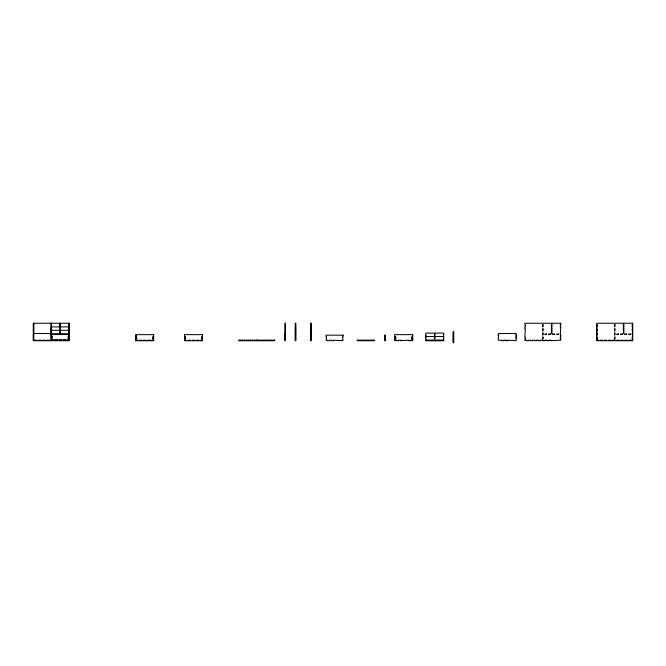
<?xml version="1.0" encoding="UTF-8"?>
<svg xmlns="http://www.w3.org/2000/svg" width="666" height="666" viewBox="0 0 666 666"><rect width="100%" height="100%" fill="white"/><g stroke="black" fill="none" stroke-linecap="round" stroke-linejoin="round"><path stroke-width="1" d="M59.882 323.443L60.398 323.443M59.882 324.267L60.398 324.267M33.3 324.783L33.816 324.783M51.024 324.783L51.532 324.783M68.74 324.783L69.256 324.783M284.99 324.783L285.498 324.783M295.263 324.783L295.771 324.783M310.672 324.783L311.18 324.783M596.744 324.783L597.26 324.783L597.26 326.84L596.744 326.84M632.7 324.783L632.184 324.783L632.184 326.84L632.7 326.84M59.882 325.291L60.398 325.291M59.882 326.323L60.398 326.323M33.3 326.84L33.816 326.84M51.024 326.84L59.882 326.939M60.398 326.939L69.256 326.84M284.99 326.84L285.498 326.84M295.263 326.84L295.771 326.84M310.672 326.84L311.18 326.84M51.024 327.347L51.532 327.347M68.74 327.347L69.256 327.347M295.263 327.347L295.771 327.347M310.672 327.347L311.18 327.347M51.024 328.38L51.532 328.38M68.74 328.38L69.256 328.38M295.263 328.38L295.771 328.38M310.672 328.38L311.18 328.38M33.3 328.887L33.816 328.887M51.024 328.887L51.532 328.887M68.74 328.887L69.256 328.887M284.99 328.887L285.498 328.887M295.263 328.887L295.771 328.887M310.672 328.887L311.18 328.887M596.744 328.887L597.26 328.887L597.26 330.944L596.744 330.944M632.7 328.887L632.184 328.887L632.184 330.944L632.7 330.944M51.024 329.404L51.532 329.404M68.74 329.404L69.256 329.404M295.263 329.404L295.771 329.404M310.672 329.404L311.18 329.404M51.532 330.328L59.882 330.328M60.398 330.328L68.74 330.328M51.024 330.428L51.532 330.428M68.74 330.428L69.256 330.428M295.263 330.428L295.771 330.428M310.672 330.428L311.18 330.428M33.3 330.944L33.816 330.944M51.024 330.944L51.532 330.944M68.74 330.944L69.256 330.944M284.99 330.944L285.498 330.944M295.263 330.944L295.771 330.944M310.672 330.944L311.18 330.944M51.024 331.46L51.532 331.46M68.74 331.46L69.256 331.46M295.263 331.46L295.771 331.46M310.672 331.46L311.18 331.46M51.024 332.484L51.532 332.484M59.882 332.484L60.398 332.484M68.74 332.484L69.256 332.484M295.263 332.484L295.771 332.484M310.672 332.484L311.18 332.484M453.171 332.484L453.688 332.484M33.3 333L33.816 333M51.024 333L51.532 333M68.74 333L69.256 333M284.99 333L285.498 333M295.263 333L295.771 333M310.672 333L311.18 333M596.744 333L597.26 333L597.26 335.056L596.744 335.056M632.7 333L632.184 333L632.184 335.056L632.7 335.056M33.3 333.516L51.532 333.516M59.882 333.516L60.398 333.516M68.74 333.516L69.256 333.516M284.99 333.516L285.498 333.516M295.263 333.516L295.771 333.516M310.672 333.516L311.18 333.516M453.171 333.516L453.688 333.516M51.024 334.024L69.256 334.024M295.263 334.024L295.771 334.024M310.672 334.024L311.18 334.024M33.3 334.54L33.816 334.54L33.816 323.243M51.024 334.54L69.256 334.54M284.99 334.54L285.498 334.54M295.263 334.54L295.771 334.54M310.672 334.54L311.18 334.54M453.171 334.54L453.688 334.54M51.64 334.64L52.148 334.64M68.123 334.64L68.64 334.64M33.3 335.056L33.816 335.056M68.74 335.056L69.256 335.056M284.99 335.056L285.498 335.056M295.263 335.056L295.771 335.056M310.672 335.056L311.18 335.056M33.3 335.564L33.816 335.564L33.816 336.596L33.3 336.596M51.024 335.564L51.532 335.564M68.74 335.564L69.256 335.564M284.99 335.564L285.498 335.564M295.263 335.564L295.771 335.564M310.672 335.564L311.18 335.564M453.171 335.572L453.688 335.572M434.498 336.497L426.148 336.497L426.148 337.62L425.641 337.62L426.148 340.701M435.015 336.497L443.356 336.497L443.356 337.62L443.872 337.62L443.356 340.701M51.024 336.596L51.532 336.596M68.74 336.596L69.256 336.596M284.99 336.596L285.498 336.596M295.263 336.596L295.771 336.596M310.672 336.596L311.18 336.596M426.148 336.596L425.641 336.596L425.641 335.564L426.148 335.564L425.641 333.516L426.148 333.1L434.498 333.1L434.498 338.653L435.015 338.653L435.015 333.1L443.356 333.1L443.872 333.516L443.872 334.54L443.356 334.54L443.872 336.596L443.356 336.596M453.171 336.596L453.688 336.596M136.189 336.904L136.705 336.904L136.705 338.961L136.189 338.961M384.607 336.904L385.123 336.904M434.498 336.854L435.015 336.854M33.3 337.113L33.816 337.113M68.74 337.113L69.256 337.113M284.99 337.113L285.498 337.113M295.263 337.113L295.771 337.113M310.672 337.113L311.18 337.113M596.744 337.113L597.26 337.113L597.26 339.161L596.744 339.161M632.7 337.113L632.184 337.113L632.184 339.161L632.7 339.161M33.3 337.62L33.816 337.62L33.816 338.653L33.3 338.653M51.024 337.62L51.532 337.62M68.74 337.62L69.256 337.62M284.99 337.62L285.498 337.62M295.263 337.62L295.771 337.62M310.672 337.62L311.18 337.62M453.171 337.62L453.688 337.62M51.024 338.653L51.532 338.653M68.74 338.653L69.256 338.653M284.99 338.653L285.498 338.653M295.263 338.653L295.771 338.653M310.672 338.653L311.18 338.653M453.171 338.653L453.688 338.653M384.607 338.961L385.123 338.961M453.171 338.911L453.688 338.911M33.3 339.161L33.816 339.161M68.74 339.161L69.256 339.161M284.99 339.161L285.498 339.161M295.263 339.161L295.771 339.161M310.672 339.161L311.18 339.161M33.3 339.677L33.816 340.193M51.024 339.677L52.997 339.677L52.997 340.193M69.256 339.677L67.383 339.677L67.383 340.193M284.99 339.677L285.498 339.677M295.263 339.677L295.771 339.677M310.672 339.677L311.18 339.677M453.171 339.677L453.688 339.677M33.3 340.193L36.896 340.193L36.896 340.701M69.256 340.193L51.024 340.193L51.024 323.243M136.189 340.193L137.554 340.193L137.554 340.701M284.99 340.193L285.498 340.193M295.263 340.193L295.771 340.193M310.672 340.193L311.18 340.193M384.607 340.193L385.123 340.193M596.744 340.193L598.284 340.193L598.284 340.701M632.7 340.193L629.104 340.193L629.104 340.701M453.171 340.709L453.688 340.709M453.171 341.733L453.688 341.733M453.171 342.249L453.688 342.249M627.047 340.701L627.047 340.193L624.999 340.193L624.999 340.701M622.943 340.701L622.943 340.193L620.887 340.193L620.887 340.701M618.831 340.701L618.831 340.193L616.774 340.193L616.774 340.701M614.726 340.701L614.726 340.193L612.67 340.193L612.67 340.701M610.614 340.701L610.614 340.193L608.558 340.193L608.558 340.701M606.501 340.701L606.501 340.193L604.453 340.193L604.453 340.701M602.397 340.701L602.397 340.193L600.341 340.193L600.341 340.701M442.457 340.193L442.457 340.701M441.433 340.193L441.433 340.701M440.409 340.193L440.409 340.701M439.377 340.193L439.377 340.701M438.353 340.193L438.353 340.701M437.321 340.193L437.321 340.701M436.297 340.193L436.297 340.701M435.273 340.193L435.273 340.701M435.015 340.193L435.015 340.701M434.498 340.193L434.498 340.701M434.24 340.193L434.24 340.701M433.216 340.193L433.216 340.701M432.184 340.193L432.184 340.701M431.16 340.193L431.16 340.701M430.136 340.193L430.136 340.701M429.104 340.193L429.104 340.701M428.08 340.193L428.08 340.701M427.048 340.193L427.048 340.701M373.718 340.193L373.718 340.701M372.977 340.193L372.977 340.701M370.92 340.193L370.92 340.701M368.864 340.193L368.864 340.701M366.808 340.193L366.808 340.701M364.76 340.193L364.76 340.701M362.704 340.193L362.704 340.701M360.647 340.193L360.647 340.701M358.591 340.193L358.591 340.701M357.742 340.193L357.742 340.701M274.201 340.193L274.201 340.701M273.177 340.193L273.177 340.701M271.12 340.193L271.12 340.701M269.064 340.193L269.064 340.701M267.008 340.193L267.008 340.701M264.951 340.193L264.951 340.701M262.904 340.193L262.904 340.701M260.847 340.193L260.847 340.701M258.791 340.193L258.791 340.701M256.993 340.193L256.993 340.701M256.735 340.193L256.735 340.701M256.477 340.193L256.477 340.701M254.678 340.193L254.678 340.701M252.63 340.193L252.63 340.701M250.574 340.193L250.574 340.701M248.518 340.193L248.518 340.701M246.462 340.193L246.462 340.701M244.405 340.193L244.405 340.701M242.357 340.193L242.357 340.701M240.301 340.193L240.301 340.701M239.269 340.193L239.269 340.701M202.014 340.701L202.014 340.193L200.749 340.193L200.749 340.701M198.701 340.701L198.701 340.193L196.645 340.193L196.645 340.701M194.589 340.701L194.589 340.193L192.532 340.193L192.532 340.701M190.476 340.701L190.476 340.193L188.428 340.193L188.428 340.701M186.372 340.701L186.372 340.193L185.006 340.193L185.006 340.701M153.188 340.701L153.188 340.193L151.931 340.193L151.931 340.701M149.883 340.701L149.883 340.193L147.827 340.193L147.827 340.701M145.771 340.701L145.771 340.193L143.714 340.193L143.714 340.701M141.658 340.701L141.658 340.193L139.61 340.193L139.61 340.701M136.189 335.156L136.189 340.701M69.156 334.132L69.156 340.193M68.74 323.243L68.74 334.54M68.64 339.677L68.64 340.193M67.84 334.024L67.84 334.54M67.716 340.193L67.716 340.701M66.816 334.024L66.816 334.54M65.784 334.024L65.784 334.54M65.659 340.193L65.659 340.701M65.326 340.193L65.326 339.677L63.27 339.677L63.27 340.193M64.76 334.024L64.76 334.54M63.736 334.024L63.736 334.54M63.603 340.193L63.603 340.701M62.704 334.024L62.704 334.54M61.68 334.024L61.68 334.54M61.547 340.193L61.547 340.701M61.214 340.193L61.214 339.677L59.166 339.677L59.166 340.193M60.648 334.024L60.648 334.54M60.398 323.243L60.398 334.54M59.882 323.243L59.882 334.54M59.624 334.024L59.624 334.54M59.499 340.193L59.499 340.701M58.6 334.024L58.6 334.54M57.567 334.024L57.567 334.54M57.443 340.193L57.443 340.701M57.109 340.193L57.109 339.677L55.053 339.677L55.053 340.193M56.543 334.024L56.543 334.54M55.511 334.024L55.511 334.54M55.386 340.193L55.386 340.701M54.487 334.024L54.487 334.54M53.463 334.024L53.463 334.54M53.33 340.193L53.33 340.701M52.431 334.024L52.431 334.54M51.64 339.677L51.64 340.193M51.532 323.243L51.532 340.193M51.274 340.193L51.274 340.701M49.226 340.701L49.226 340.193L47.169 340.193L47.169 340.701M45.113 340.701L45.113 340.193L43.057 340.193L43.057 340.701M41.001 340.701L41.001 340.193L38.953 340.193L38.953 340.701M69.256 323.243L33.3 323.243L33.3 340.701L69.256 340.701L69.256 323.243M285.498 323.243L284.99 323.243L284.99 340.701L285.498 340.701L285.498 323.243M295.771 323.243L295.263 323.243L295.263 340.701L295.771 340.701L295.771 323.243M311.18 323.243L310.672 323.243L310.672 340.701L311.18 340.701L311.18 323.243M560.789 323.243L524.833 323.243L524.833 324.783L525.349 324.783L525.349 326.84L524.833 326.84L524.833 328.887L525.349 328.887L524.833 337.113L525.349 337.113L525.349 339.161L524.833 339.161L524.833 340.193L526.373 340.193L526.373 340.701L528.429 340.701L528.429 340.193L530.486 340.193L530.486 340.701L532.542 340.701L532.542 340.193L534.59 340.193L534.59 340.701L536.646 340.701L536.646 340.193L538.702 340.193L538.702 340.701L540.759 340.701L540.759 340.193L542.815 340.193L542.815 340.701L544.863 340.701L544.863 340.193L546.919 340.193L546.919 340.701L548.975 340.701L548.975 340.193L551.032 340.193L551.032 340.701L560.789 340.193L560.789 339.161L560.273 339.161L560.273 337.113L560.789 337.113L560.789 335.056L560.273 335.056L560.789 326.84L560.273 326.84L560.273 324.783L560.789 324.783L560.789 323.243M632.7 323.243L596.744 323.243L596.744 340.701L632.7 340.701L632.7 323.243M551.931 324.267L551.415 324.267L551.415 325.291L551.931 325.291L551.931 324.267M623.842 324.267L623.326 324.267L623.326 325.291L623.842 325.291L623.842 324.267M543.065 324.783L542.557 324.783L542.557 326.84L543.065 326.84L543.065 324.783M614.976 324.783L614.468 324.783L614.468 326.84L614.976 326.84L614.976 324.783M551.931 326.323L551.415 326.323L551.415 327.347L551.931 327.347L551.931 326.323M623.842 326.323L623.326 326.323L623.326 327.347L623.842 327.347L623.842 326.323M551.931 328.38L551.415 328.38L551.415 329.404L551.931 329.404L551.931 328.38M623.842 328.38L623.326 328.38L623.326 329.404L623.842 329.404L623.842 328.38M543.065 328.887L542.557 328.887L542.557 330.944L543.065 330.944L543.065 328.887M614.976 328.887L614.468 328.887L614.468 330.944L614.976 330.944L614.976 328.887M551.931 330.428L551.415 330.428L551.415 331.46L551.931 331.46L551.931 330.428M623.842 330.428L623.326 330.428L623.326 331.46L623.842 331.46L623.842 330.428M453.688 331.668L453.171 331.668L453.171 342.757L453.688 342.757L453.688 331.668M551.931 332.484L551.415 332.484L551.415 333.516L551.931 333.516L551.931 332.484M623.842 332.484L623.326 332.484L623.326 333.516L623.842 333.516L623.842 332.484M543.065 333L542.557 333L542.557 335.056L543.065 335.056L543.065 333M614.976 333L614.468 333L614.468 335.056L614.976 335.056L614.976 333M515.842 333.516L498.634 333.516L498.634 334.54L498.126 334.54L498.126 335.564L498.634 335.564L498.126 339.677L498.634 340.193L501.723 340.193L501.723 340.701L503.771 340.701L503.771 340.193L505.827 340.193L505.827 340.701L507.883 340.701L507.883 340.193L516.1 340.701L516.358 338.653L515.842 338.653L515.842 337.62L516.358 337.62L516.358 336.596L515.842 336.596L515.842 335.564L516.358 335.564L516.358 334.54L515.842 334.54L515.842 333.516M546.536 334.024L544.863 334.024L544.863 334.54L546.536 334.54L546.536 334.024M550.649 334.024L548.593 334.024L548.593 334.54L550.649 334.54L550.649 334.024M554.753 334.024L552.697 334.024L552.697 334.54L554.753 334.54L554.753 334.024M558.474 334.024L556.809 334.024L556.809 334.54L558.474 334.54L558.474 334.024M618.448 334.024L616.774 334.024L616.774 334.54L618.448 334.54L618.448 334.024M622.552 334.024L620.504 334.024L620.504 334.54L622.552 334.54L622.552 334.024M626.664 334.024L624.608 334.024L624.608 334.54L626.664 334.54L626.664 334.024M630.386 334.024L628.721 334.024L628.721 334.54L630.386 334.54L630.386 334.024M153.704 334.64L135.681 334.64L135.681 340.701L153.704 340.701L153.704 334.64M202.522 334.64L184.499 334.64L184.499 340.701L202.522 340.701L202.522 334.64M412.754 334.64L394.722 334.64L394.722 340.701L395.238 340.193L396.595 340.193L396.595 340.701L398.651 340.701L398.651 340.193L400.707 340.193L400.707 340.701L408.924 340.193L408.924 340.701L410.98 340.701L410.98 340.193L412.237 340.193L412.754 340.701L412.754 334.64M343.082 335.156L326.082 335.156L326.082 336.904L326.59 336.904L326.082 340.193L327.439 340.193L327.439 340.701L329.495 340.701L329.495 340.193L331.551 340.193L331.551 340.701L333.599 340.701L333.599 340.193L341.825 340.701L341.825 340.193L343.082 340.193L342.565 336.904L343.082 336.904L343.082 335.156M385.123 335.156L384.607 335.156L384.607 340.701L385.123 340.701L385.123 335.156M52.148 336.388L51.64 336.388L51.64 338.445L52.148 338.445L52.148 336.388M68.64 336.388L68.123 336.388L68.123 338.445L68.64 338.445L68.64 336.388M153.188 336.904L152.68 336.904L152.68 338.961L153.188 338.961L153.188 336.904M185.523 336.904L185.006 336.904L185.006 338.961L185.523 338.961L185.523 336.904M202.014 336.904L201.498 336.904L201.498 338.961L202.014 338.961L202.014 336.904M395.746 336.904L395.238 336.904L395.238 338.961L395.746 338.961L395.746 336.904M412.237 336.904L411.721 336.904L411.721 338.961L412.237 338.961L412.237 336.904M543.065 337.113L542.557 337.113L542.557 339.161L543.065 339.161L543.065 337.113M614.976 337.113L614.468 337.113L614.468 339.161L614.976 339.161L614.976 337.113M274.717 340.193L238.761 340.193L238.761 340.701L274.717 340.701L274.717 340.193M374.234 340.193L357.234 340.193L357.234 340.701L374.234 340.701L374.234 340.193M443.872 340.193L425.641 340.193L425.641 340.701L443.872 340.701L443.872 340.193"/></g></svg>
